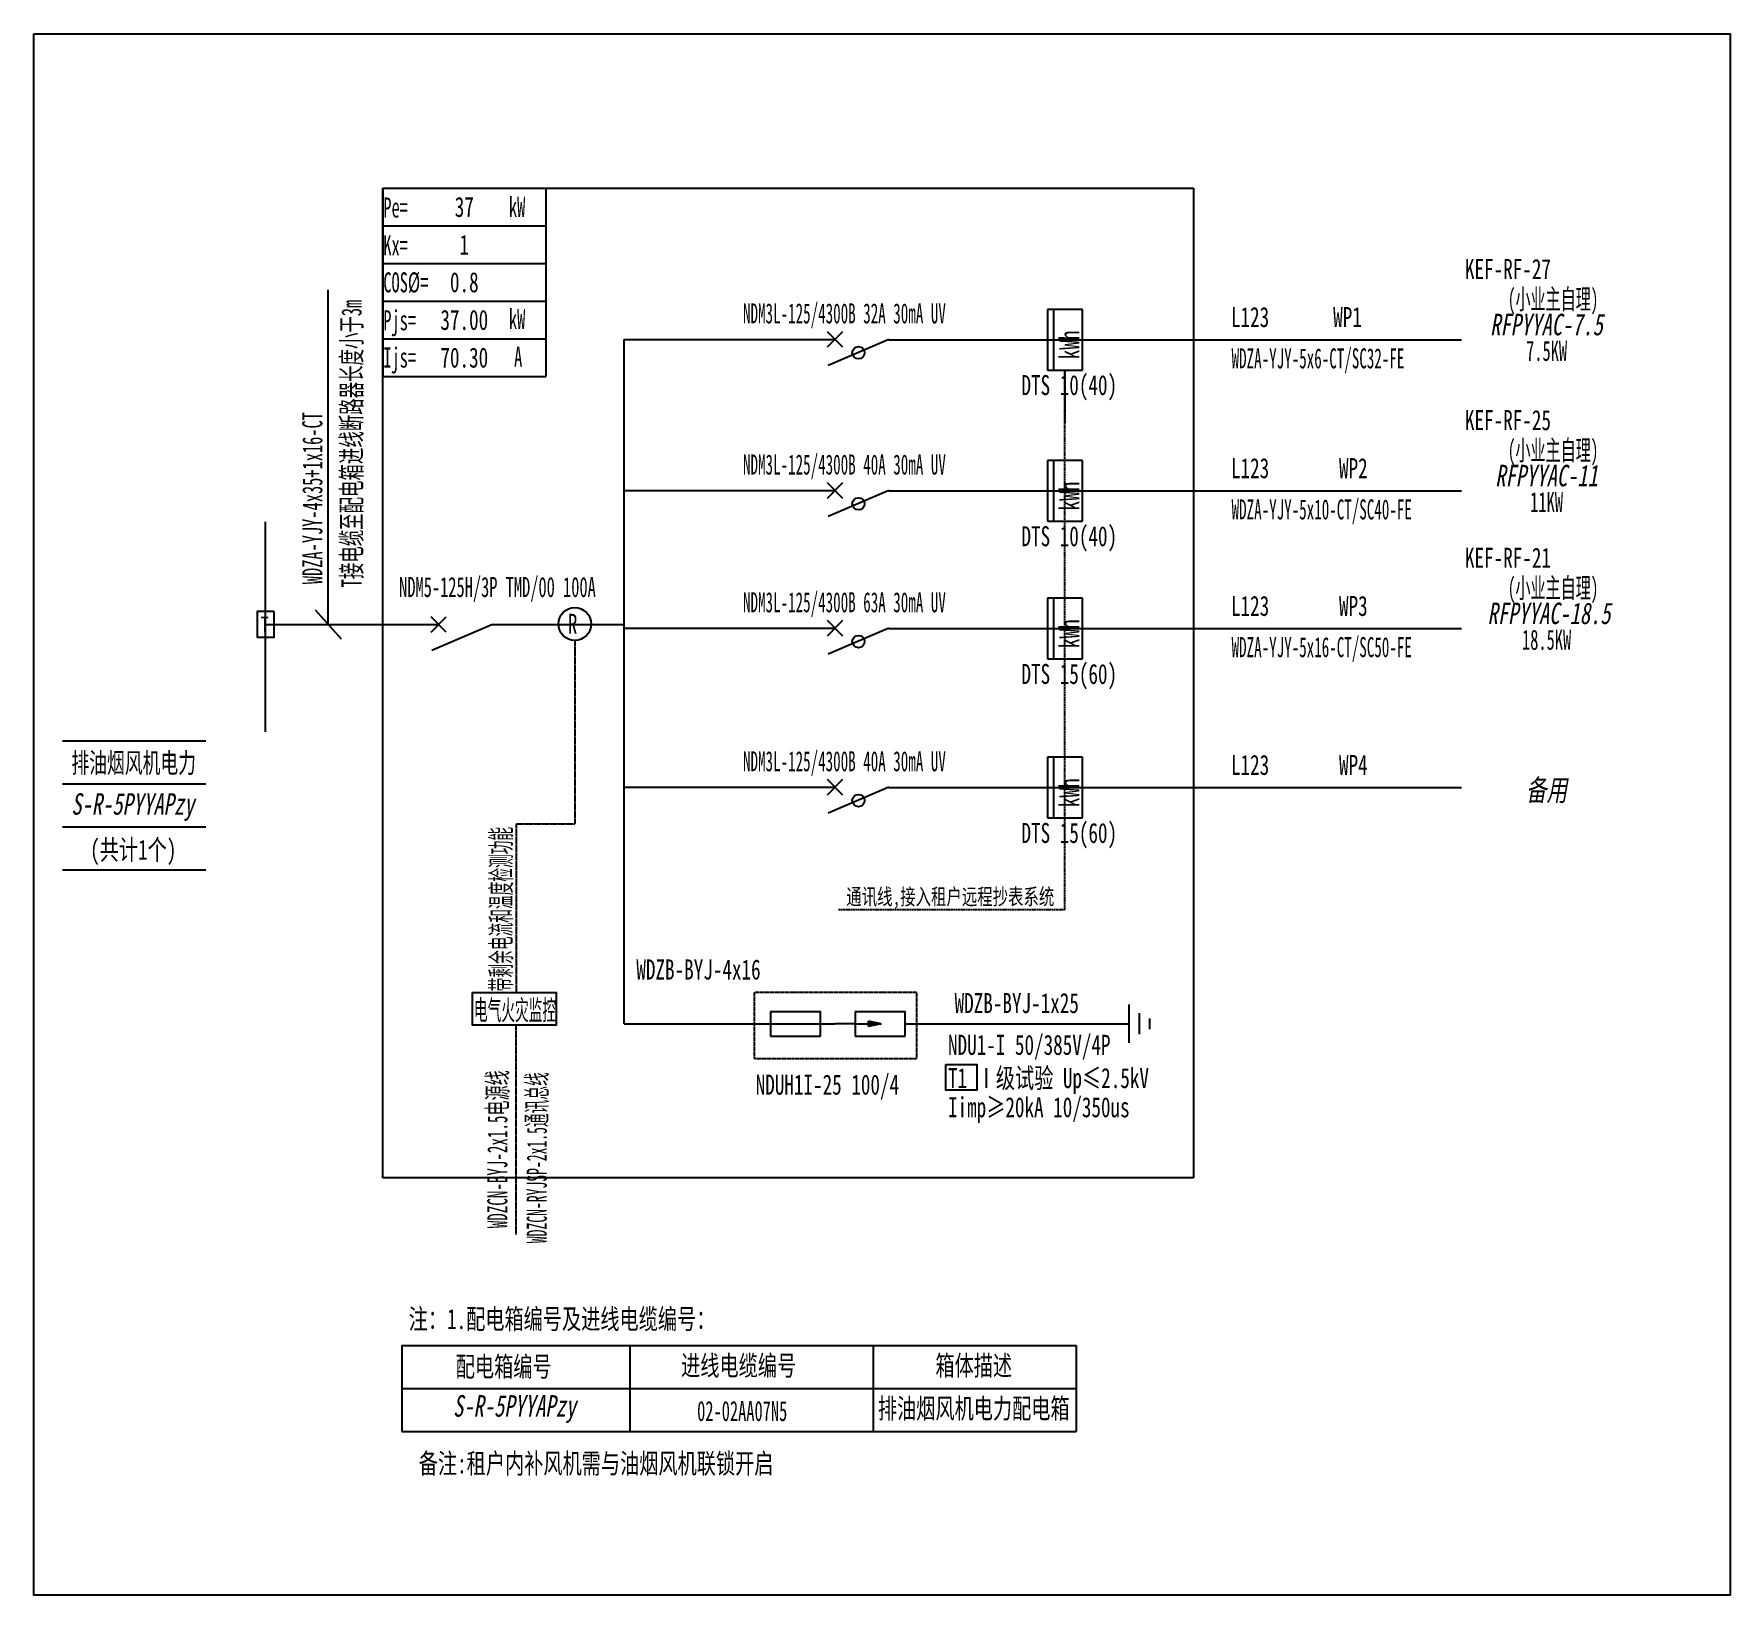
# Model space of a CAD drawing. Extents: x 296983 to 299400, y 341374 to 343600.
import ezdxf
from ezdxf.enums import TextEntityAlignment as Align

# ---------------------------------------------------------------- set-up
doc = ezdxf.new("R2010")
doc.units = 0
doc.header["$MEASUREMENT"] = 0
for name, pattern in [('DASHDOT', [1, 0.5, -0.25, 0, -0.25]), ('DASHED', [0.75, 0.5, -0.25]), ('DASHED2', [0.375, 0.25, -0.125])]:
    doc.linetypes.add(name, pattern=pattern)
for name, color, linetype in [('D_E_Eqpm(强电设备)', 100, 'Continuous'), ('D_E_Eqpm（强电设备）', 100, 'Continuous'), ('D_E_Text(强电文字)', 51, 'Continuous'), ('D_E_Text（强电文字）', 51, 'Continuous'), ('D_E_Wire(强电线缆)', 10, 'Continuous'), ('D_E_Wire（强电线缆）', 10, 'Continuous'), ('D_El_Eqpm（弱电设备）', 100, 'Continuous'), ('D_El_Text（弱电文字）', 51, 'Continuous'), ('D_T_TableDim（表格尺寸）', 255, 'Continuous'), ('DQ-漏电火灾', 80, 'Continuous'), ('DQ-远程抄表', 3, 'DASHDOT'), ('DQ_Eqpm', 100, 'Continuous'), ('系统图', 220, 'Continuous')]:
    doc.layers.add(name, color=color, linetype=linetype)
doc.styles.add('$1$电气', font='', dxfattribs={"width": 0.7})
doc.styles.add('$1$电气箱', font='simhei.ttf', dxfattribs={"width": 0.8, "oblique": 10})
doc.styles.add('电气', font='', dxfattribs={"width": 0.7})
doc.styles.add('电气箱', font='simhei.ttf', dxfattribs={"width": 0.8, "oblique": 10})
doc.styles.get('$1$电气').set_extended_font_data('SimSun')
doc.styles.get('电气').set_extended_font_data('SimSun')

# ---------------------------------------------------------------- blocks, each defined once
blk = doc.blocks.new('T接箱')
at = {"layer": 'DQ_Eqpm'}
blk.add_lwpolyline([(313, 172), (73, 172), (73, -188), (313, -188)], close=True, dxfattribs=at)
at = {"layer": 'DQ_Eqpm', "color": 51, "style": '电气', "width": 0.8}
blk.add_text('T', height=220, dxfattribs=at).set_placement((120, -121))
blk = doc.blocks.new('DIANDUBIAO')
at = {"layer": 'D_E_Eqpm（强电设备）'}
for p, q in [((423, 487), (-423, 487)), ((-423, 487), (-423, 0)), ((423, 487), (-423, 487)), ((423, 0), (423, 487)), ((423, 400), (-423, 400)), ((423, 400), (-423, 400)), ((-423, 0), (423, 0))]:
    blk.add_line(p, q, dxfattribs=at)
at = {"layer": 'D_E_Text（强电文字）', "style": '电气', "width": 0.7}
blk.add_text('kWh', height=280, dxfattribs=at).set_placement((-272, 40))

msp = doc.modelspace()

# ---------------------------------------------------------------- linework, layer by layer
at = {"linetype": 'DASHED'}
for p, q in [((297480.1, 343379.5, 0), (298635.9, 343379.5, 0)), ((297480.1, 341969.2, 0), (297480.1, 343379.5, 0)), ((298635.9, 343379.5, 0), (298635.9, 341969.2, 0)), ((298635.9, 341969.2, 0), (297480.1, 341969.2, 0))]:
    msp.add_line(p, q, dxfattribs=at)
at = {"linetype": 'DASHED2', "elevation": 0}
msp.add_lwpolyline([(298010, 342233.8), (298240.9, 342233.8), (298240.9, 342138.7), (298010, 342138.7)], close=True, dxfattribs=at)
at = {"layer": 'D_E_Eqpm(强电设备)', "color": 100}
for p, q in [((298113.9, 343153.3, 0), (298135.6, 343174.9, 0)), ((298135.6, 343153.3, 0), (298113.9, 343174.9, 0)), ((298135.6, 343174.9, 0), (298113.9, 343153.3, 0)), ((298113.9, 343174.9, 0), (298135.6, 343153.3, 0)), ((298201.4, 343164.1, 0), (298114.9, 343127, 0)), ((298113.9, 342937.9, 0), (298135.6, 342959.6, 0)), ((298135.6, 342937.9, 0), (298113.9, 342959.6, 0)), ((298135.6, 342959.6, 0), (298113.9, 342937.9, 0)), ((298113.9, 342959.6, 0), (298135.6, 342937.9, 0)), ((298201.4, 342948.7, 0), (298114.9, 342911.6, 0)), ((297549, 342747.1, 0), (297570.7, 342768.8, 0)), ((297570.7, 342747.1, 0), (297549, 342768.8, 0)), ((297636.5, 342758, 0), (297550, 342720.9, 0)), ((298113.9, 342741.6, 0), (298135.6, 342763.3, 0)), ((298135.6, 342741.6, 0), (298113.9, 342763.3, 0)), ((298135.6, 342763.3, 0), (298113.9, 342741.6, 0)), ((298113.9, 342763.3, 0), (298135.6, 342741.6, 0)), ((298201.4, 342752.5, 0), (298114.9, 342715.4, 0)), ((298113.9, 342515, 0), (298135.6, 342536.7, 0)), ((298135.6, 342515, 0), (298113.9, 342536.7, 0)), ((298135.6, 342536.7, 0), (298113.9, 342515, 0)), ((298113.9, 342536.7, 0), (298135.6, 342515, 0)), ((298201.4, 342525.8, 0), (298114.9, 342488.7, 0))]:
    msp.add_line(p, q, dxfattribs=at)
at = {"layer": 'D_E_Eqpm(强电设备)'}
for p, q in [((298032.6, 342206.1, 0), (298104.4, 342206.1, 0)), ((298032.6, 342206.1, 0), (298032.6, 342171.3, 0)), ((298104.2, 342171.3, 0), (298104.2, 342206.1, 0)), ((298153.3, 342206.1, 0), (298225.2, 342206.1, 0)), ((298153.3, 342206.1, 0), (298153.3, 342171.3, 0)), ((298224.9, 342171.3, 0), (298224.9, 342206.1, 0)), ((298153.3, 342188.7, 0), (298124.3, 342188.7, 0)), ((298153.3, 342188.7, 0), (298190.5, 342188.7, 0)), ((298190.5, 342188.7, 0), (298172.5, 342192.4, 0)), ((298172.5, 342185, 0), (298172.5, 342192.4, 0)), ((298190.5, 342188.7, 0), (298172.5, 342185, 0)), ((298032.6, 342171.3, 0), (298104.2, 342171.3, 0)), ((298153.3, 342171.3, 0), (298224.9, 342171.3, 0))]:
    msp.add_line(p, q, dxfattribs=at)
msp.add_solid([(298172.5, 342185, 0), (298190.5, 342188.7, 0), (298172.5, 342192.4, 0)], dxfattribs=at)
at = {"layer": 'D_E_Eqpm（强电设备）'}
for p, q in [((298427.5, 342568.6, 0), (298427.5, 342482.1, 0)), ((298477.3, 342568.6, 0), (298427.5, 342568.6, 0)), ((298427.5, 342568.6, 0), (298427.5, 342482.1, 0)), ((298436.4, 342568.6, 0), (298436.4, 342482.1, 0)), ((298436.4, 342568.6, 0), (298436.4, 342482.1, 0)), ((298477.3, 342482.1, 0), (298477.3, 342568.6, 0)), ((298427.5, 342482.1, 0), (298477.3, 342482.1, 0))]:
    msp.add_line(p, q, dxfattribs=at)
for centre in [(298158.1, 343145.1, 0), (298158.1, 342929.7, 0), (298158.1, 342733.4, 0), (298158.1, 342506.8, 0)]:
    msp.add_circle(centre, 8.7, dxfattribs=at)
at = {"layer": 'D_E_Text（强电文字）'}
for p, q in [((297480.1, 343379.5, 0), (297712.7, 343379.5, 0)), ((297480.1, 343379.5, 0), (297480.1, 343111.2, 0)), ((297712.7, 343379.5, 0), (297712.7, 343111.2, 0)), ((297480.1, 343325.9, 0), (297712.7, 343325.9, 0)), ((297480.1, 343272.2, 0), (297712.7, 343272.2, 0)), ((297402.4, 342758, 0), (297402.4, 343235, 0)), ((297480.1, 343218.5, 0), (297712.7, 343218.5, 0)), ((297480.1, 343164.9, 0), (297712.7, 343164.9, 0)), ((297480.1, 343111.2, 0), (297712.7, 343111.2, 0)), ((297383.7, 342778.7, 0), (297421.1, 342737.2, 0))]:
    msp.add_line(p, q, dxfattribs=at)
at = {"layer": 'D_E_Text（强电文字）', "elevation": 0}
msp.add_lwpolyline([(298282.7, 342130.6), (298327.1, 342130.6), (298327.1, 342094), (298282.7, 342094)], close=True, dxfattribs=at)
at = {"layer": 'D_E_Wire(强电线缆)', "color": 10}
for p, q in [((297824.4, 343164.1, 0), (298125.9, 343164.1, 0)), ((298201.4, 343163.6, 0), (299017.9, 343163.6, 0)), ((297824.4, 342948.7, 0), (298125.9, 342948.7, 0)), ((298201.4, 342948.2, 0), (299017.9, 342948.2, 0)), ((297824.4, 342752.5, 0), (298125.9, 342752.5, 0)), ((298201.4, 342752, 0), (299017.9, 342752, 0)), ((297824.4, 342525.8, 0), (298125.9, 342525.8, 0)), ((298201.4, 342525.3, 0), (299017.9, 342525.3, 0))]:
    msp.add_line(p, q, dxfattribs=at)
at = {"layer": 'D_E_Wire（强电线缆）'}
for p, q in [((297824.4, 342188.7, 0), (297824.4, 343164.1, 0)), ((297313.3, 342604.6, 0), (297313.3, 342904.2, 0)), ((297313.3, 342758, 0), (297559.9, 342758, 0)), ((297636.5, 342758, 0), (297824.4, 342758, 0)), ((298543.9, 342161.4, 0), (298543.9, 342216, 0)), ((298558.8, 342173.8, 0), (298558.8, 342203.7, 0)), ((297824.4, 342188.7, 0), (298124.3, 342188.7, 0)), ((298224.9, 342188.7, 0), (298543.9, 342188.7, 0)), ((298573.7, 342181.2, 0), (298573.7, 342196.2, 0))]:
    msp.add_line(p, q, dxfattribs=at)
at = {"layer": 'D_El_Eqpm（弱电设备）', "color": 3}
msp.add_line((297727.3, 342186.6, 0), (297608, 342186.6, 0), dxfattribs=at)
at = {"layer": 'D_El_Eqpm（弱电设备）', "color": 3, "elevation": 0}
msp.add_lwpolyline([(297608, 342233.4), (297727.3, 342233.4), (297727.3, 342186.6), (297608, 342186.6)], close=True, dxfattribs=at)
at = {"layer": 'D_T_TableDim（表格尺寸）', "color": 255}
for p, q in [((297023.8, 342591.9, 0), (297228.2, 342591.9, 0)), ((297023.8, 342530.6, 0), (297228.2, 342530.6, 0)), ((297023.8, 342469.2, 0), (297228.2, 342469.2, 0)), ((297023.8, 342407.9, 0), (297228.2, 342407.9, 0))]:
    msp.add_line(p, q, dxfattribs=at)
at = {"layer": 'D_T_TableDim（表格尺寸）', "ltscale": 3.5}
for p, q in [((297507.6, 341730.2, 0), (298468.3, 341730.2, 0)), ((297507.6, 341730.2, 0), (297507.6, 341607.5, 0)), ((297832.4, 341730.2, 0), (297832.4, 341607.5, 0)), ((298179.2, 341730.2, 0), (298179.2, 341607.5, 0)), ((298468.3, 341730.2, 0), (298468.3, 341607.5, 0)), ((297507.6, 341668.8, 0), (298468.3, 341668.8, 0)), ((297507.6, 341668.8, 0), (298468.3, 341668.8, 0)), ((297832.4, 341668.8, 0), (297832.4, 341607.5, 0)), ((298179.2, 341668.8, 0), (298179.2, 341607.5, 0)), ((297507.6, 341607.5, 0), (298468.3, 341607.5, 0))]:
    msp.add_line(p, q, dxfattribs=at)
at = {"layer": 'DQ-漏电火灾', "linetype": 'DASHDOT', "ltscale": 0.5}
for p, q in [((297753.9, 342735.1, 0), (297753.9, 342473.9, 0)), ((297670.2, 342473.9, 0), (297670.2, 342233.4, 0)), ((297670.2, 342473.9, 0), (297753.9, 342473.9, 0)), ((297670.2, 341887.9, 0), (297670.2, 342186.6, 0))]:
    msp.add_line(p, q, dxfattribs=at)
at = {"layer": 'DQ-漏电火灾', "color": 3}
msp.add_circle((297753.9, 342758.5, 0), 23.4, dxfattribs=at)
at = {"layer": 'DQ-远程抄表'}
for p, q in [((298452.4, 342351.3, 0), (298452.4, 343120.4, 0)), ((298452.4, 343120.4, 0), (298452.4, 343044.4, 0)), ((298452.4, 342351.3, 0), (298129.8, 342351.3, 0))]:
    msp.add_line(p, q, dxfattribs=at)
at = {"layer": '系统图', "ltscale": 9973.992009}
msp.add_lwpolyline([(296983, 343599.5), (299400.5, 343599.5), (299400.5, 341374.5), (296983, 341374.5)], close=True, dxfattribs=at)

# ---------------------------------------------------------------- block references
at = {"xscale": 0.1022159732289995, "yscale": 0.1022159732289995, "zscale": 0.1022159732289995, "rotation": 90}
for p in [(298477.3, 343163.6, 0), (298477.3, 342948.2, 0), (298477.3, 342752, 0)]:
    msp.add_blockref('DIANDUBIAO', p, dxfattribs=at)
at = {"layer": 'D_E_Eqpm（强电设备）', "xscale": 0.1022159732289995, "yscale": 0.1022159732289995, "zscale": 0.1022159732289995}
msp.add_blockref('T接箱', (297293.5, 342758.8, 0), dxfattribs=at)

# ---------------------------------------------------------------- texts
at = {"layer": 'D_E_Text(强电文字)', "style": '$1$电气', "width": 0.6}
for s, p in [('7.5KW', (299139, 343133.5, 0)), ('11KW', (299139, 342918.1, 0)), ('18.5KW', (299139, 342721.8, 0))]:
    msp.add_text(s, height=28.62, dxfattribs=at).set_placement(p, align=Align.CENTER)
at = {"layer": 'D_E_Text(强电文字)', "style": '电气', "width": 0.7}
for s, p in [('WDZB-BYJ-4x16', (297841.6, 342251.8, 0)), ('WDZB-BYJ-1x25', (298295.2, 342203.9, 0)), ('T1 Ⅰ级试验 Up≤2.5kV ', (298285.8, 342097.1, 0)), ('Iimp≥20kA 10/350us', (298285.8, 342055.5, 0))]:
    msp.add_text(s, height=28.62, dxfattribs=at).set_placement(p)
at = {"layer": 'D_E_Text(强电文字)', "color": 51, "true_color": 0xffff7f, "style": '电气', "width": 0.7}
msp.add_text('NDU1-I 50/385V/4P', height=28.62, dxfattribs=at).set_placement((298285.8, 342144.4, 0))
at = {"layer": 'D_E_Text（强电文字）', "linetype": 'Continuous', "style": '电气', "width": 0.6}
for s, height, p in [('Pe=', 28.62, (297481, 343337.8, 0)), ('kW', 28.62, (297660, 343338.8, 0)), ('Kx=', 28.62, (297481, 343284, 0)), ('COS%%C=', 28.62, (297481, 343231.1, 0)), ('Pjs=', 28.62, (297481, 343177.1, 0)), ('kW', 28.62, (297660, 343178.9, 0)), ('Ijs=', 28.62, (297481, 343124, 0)), ('A', 28.6, (297667.4, 343125.2, 0))]:
    msp.add_text(s, height=height, dxfattribs=at).set_placement(p)
at = {"layer": 'D_E_Text（强电文字）', "style": '电气'}
for s, width, p in [('KEF-RF-27', 0.7, (299022.6, 343250.2, 0)), ('(小业主自理)', 0.55, (299083.9, 343207.3, 0)), ('L123', 0.7, (298689.1, 343181.7, 0)), ('WP1', 0.7, (298834.8, 343181.7, 0)), ('WDZA-YJY-5x6-CT/SC32-FE', 0.55, (298690, 343122.8, 0)), ('KEF-RF-25', 0.7, (299022.6, 343034.8, 0)), ('(小业主自理)', 0.55, (299083.9, 342991.9, 0)), ('L123', 0.7, (298689.1, 342966.3, 0)), ('WP2', 0.7, (298843.1, 342966.3, 0)), ('WDZA-YJY-5x10-CT/SC40-FE', 0.55, (298690, 342907.5, 0)), ('KEF-RF-21', 0.7, (299022.6, 342838.6, 0)), ('(小业主自理)', 0.55, (299083.9, 342795.7, 0)), ('L123', 0.7, (298689.1, 342770, 0)), ('WP3', 0.7, (298843.1, 342770, 0)), ('WDZA-YJY-5x16-CT/SC50-FE', 0.55, (298690, 342711.2, 0)), ('L123', 0.7, (298689.1, 342543.4, 0)), ('WP4', 0.7, (298843.1, 342543.4, 0)), ('注：1.配电箱编号及进线电缆编号：', 0.7, (297517.1, 341753.7, 0)), ('备注:租户内补风机需与油烟风机联锁开启 ', 0.7, (297531.5, 341547.8, 0))]:
    msp.add_text(s, height=28.62, dxfattribs=dict(at, width=width)).set_placement(p)
for s, width, p in [('T接电缆至配电箱进线断路器长度小于3m', 0.6, (297449.9, 342810.8, 0)), ('WDZA-YJY-4x35+1x16-CT', 0.6, (297394.1, 342815.2, 0)), ('kWh', 0.7, (298473.2, 342497.5, 0))]:
    msp.add_text(s, height=28.62, rotation=90, dxfattribs=dict(at, width=width)).set_placement(p)
at = {"layer": 'D_E_Text（强电文字）'}
for s, style, width, p in [('NDM3L-125/4300B 32A 30mA UV', '电气', 0.55, (298138.2, 343198.9, 0)), ('DTS 10(40)', '电气', 0.7, (298458.7, 343096.8, 0)), ('NDM3L-125/4300B 40A 30mA UV', '电气', 0.55, (298138.2, 342983.5, 0)), ('DTS 10(40)', '电气', 0.7, (298458.7, 342881.4, 0)), ('NDM5-125H/3P TMD/00 100A', '电气', 0.6, (297643.7, 342808.9, 0)), ('NDM3L-125/4300B 63A 30mA UV', '电气', 0.55, (298138.2, 342787.2, 0)), ('DTS 15(60)', '电气', 0.7, (298458.7, 342685.1, 0)), ('排油烟风机电力', '$1$电气', 0.65, (297125.2, 342561.1, 0)), ('NDM3L-125/4300B 40A 30mA UV', '电气', 0.55, (298138.2, 342560.6, 0)), ('DTS 15(60)', '电气', 0.7, (298458.7, 342458.5, 0)), ('电气火灾监控', '电气', 0.5, (297668.7, 342208.9, 0)), ('配电箱编号', '电气', 0.7, (297652.5, 341700.8, 0)), ('进线电缆编号', '电气', 0.7, (297987.4, 341702.3, 0)), ('箱体描述', '电气', 0.7, (298322.5, 341702.3, 0)), ('02-02AA07N5', '电气', 0.6, (297992.5, 341636.6, 0)), ('排油烟风机电力配电箱', '电气', 0.7, (298322.5, 341641, 0))]:
    msp.add_text(s, height=28.62, dxfattribs=dict(at, style=style, width=width)).set_placement(p, align=Align.MIDDLE)
at = {"layer": 'D_E_Text（强电文字）', "style": '$1$电气箱', "oblique": 10, "width": 0.7}
for s, height, p in [('RFPYYAC-7.5', 30.665, (299139, 343170, 0)), ('RFPYYAC-11', 30.66, (299139, 342954.7, 0)), ('RFPYYAC-18.5', 30.665, (299142.6, 342758.4, 0)), ('备用', 30.66, (299139, 342506.5, 0))]:
    msp.add_text(s, height=height, dxfattribs=at).set_placement(p, align=Align.CENTER)
at = {"layer": 'D_E_Text（强电文字）', "color": 7, "style": '$1$电气箱', "oblique": 10, "width": 0.7}
msp.add_text('S-R-5PYYAPzy', height=30.665, dxfattribs=at).set_placement((297124, 342497.8, 0), align=Align.MIDDLE)
at = {"layer": 'D_E_Text（强电文字）', "style": '$1$电气', "width": 0.7}
msp.add_text('(共计1个)', height=28.62, dxfattribs=at).set_placement((297124.6, 342422.5, 0), align=Align.CENTER)
at = {"layer": 'D_E_Text（强电文字）', "color": 51, "true_color": 0xffff7f, "style": '电气', "width": 0.7}
msp.add_text('NDUH1I-25 100/4', height=28.62, dxfattribs=at).set_placement((298011.7, 342087.7, 0))
at = {"layer": 'D_E_Text（强电文字）', "style": '电气箱', "oblique": 10, "width": 0.7}
msp.add_text('S-R-5PYYAPzy', height=30.665, dxfattribs=at).set_placement((297668.1, 341639.9, 0), align=Align.MIDDLE)
at = {"layer": 'D_E_Text（强电文字）', "width": 232.52, "attachment_point": 5, "style": '电气'}
for s, insert, char_height in [('37', (297596.4, 343352.7, 0), 28.62), ('1', (297596.4, 343299, 0), 28.6), ('0.8', (297596.4, 343245.4, 0), 28.62), ('{\\C200;37.00}', (297596.4, 343191.7, 0), 28.62), ('{\\C200;70.30}', (297596.4, 343138, 0), 28.62)]:
    msp.add_mtext(s, dxfattribs=dict(at, insert=insert, char_height=char_height))
at = {"layer": 'D_El_Text（弱电文字）', "color": 1, "style": '电气', "width": 0.5}
msp.add_text('带剩余电流和温度检测功能', height=28.62, rotation=90, dxfattribs=at).set_placement((297663, 342235.1, 0))
at = {"layer": 'D_El_Text（弱电文字）', "style": '电气'}
for s, width, p in [('WDZCN-BYJ-2x1.5电源线', 0.55, (297657.8, 341897.3, 0)), ('WDZCN-RYJSP-2x1.5通讯总线', 0.5, (297714, 341876, 0))]:
    msp.add_text(s, height=28.62, rotation=90, dxfattribs=dict(at, width=width)).set_placement(p)
at = {"layer": 'DQ-漏电火灾', "color": 50, "style": '电气', "width": 0.7}
msp.add_text('R', height=28.6, dxfattribs=at).set_placement((297744, 342744.5, 0))
at = {"layer": 'DQ-远程抄表', "style": '电气', "width": 0.7}
msp.add_text('通讯线,接入租户远程抄表系统', height=22.999, dxfattribs=at).set_placement((298140.9, 342358.4, 0))

doc.saveas('drawing.dxf')
